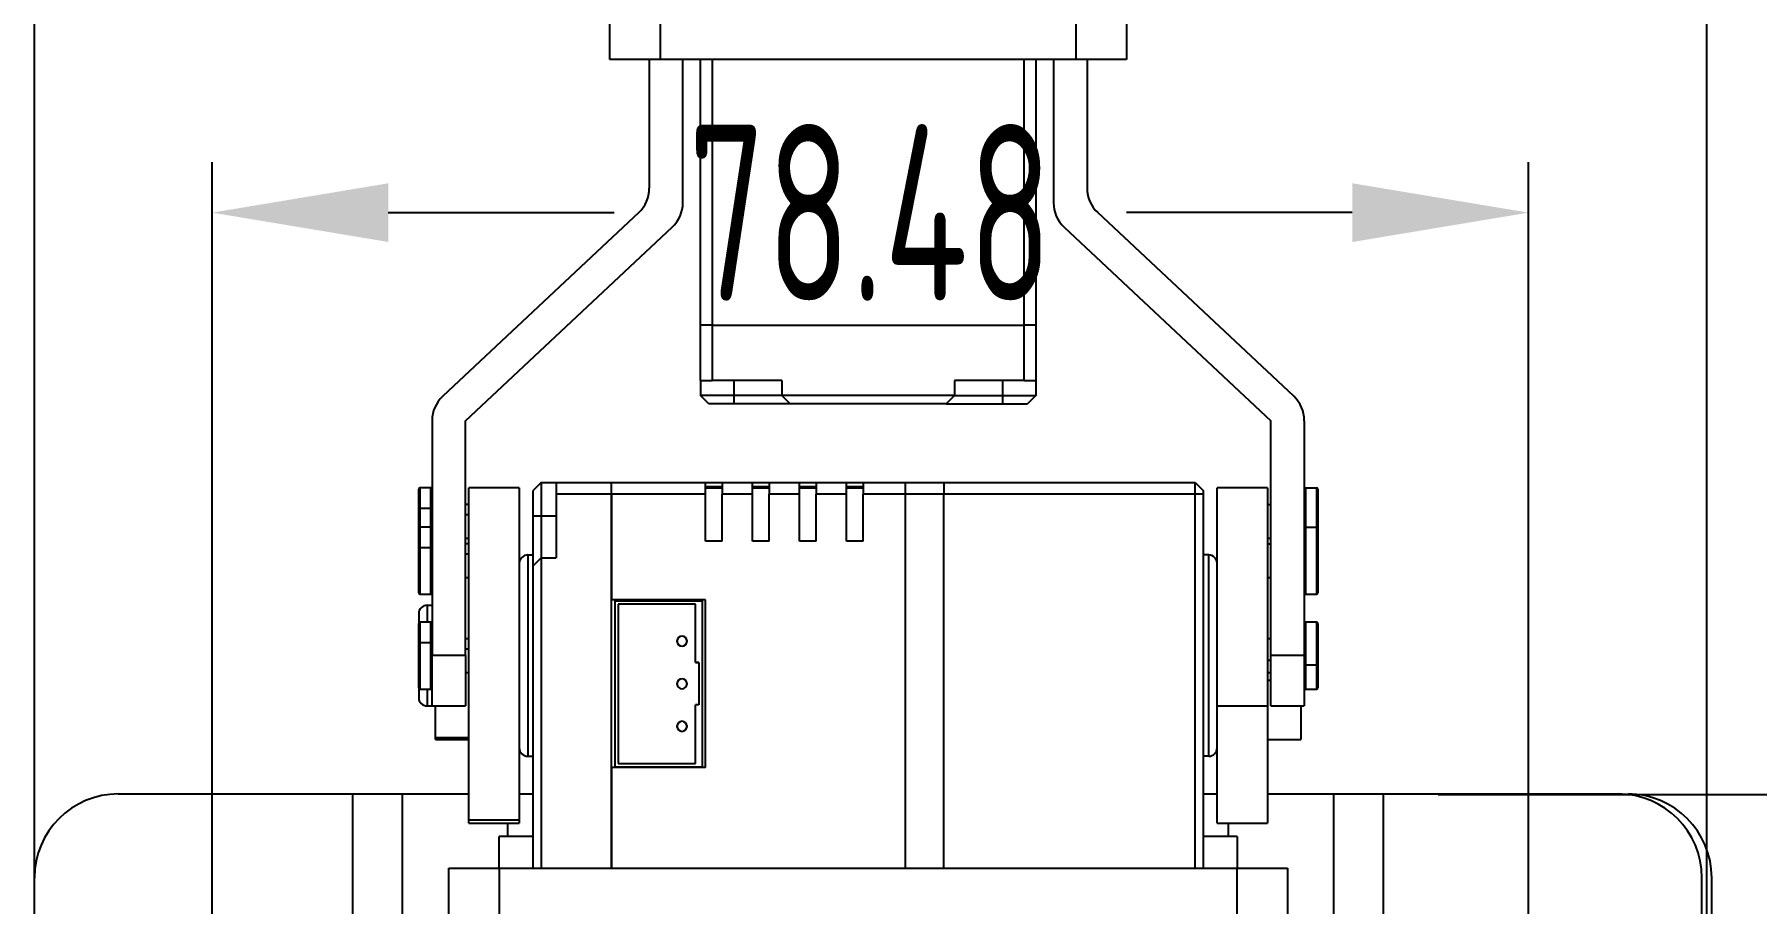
# Model space of a CAD drawing. Header units: millimetres. Extents: x 1241 to 2501, y 194 to 1085.
# Drawn here: x 1428.5 to 1531.2, y 650.4 to 702.2 of the extents above; entities that cross this region are included whole.
import ezdxf

# ---------------------------------------------------------------- set-up
doc = ezdxf.new("R2010")
doc.units = ezdxf.units.MM
doc.header["$LTSCALE"] = 3
doc.header["$PDSIZE"] = -1
doc.layers.add('7标注层', color=4, linetype='Continuous')
doc.styles.add('PC_TEXTSTYLE', font='ISOCP.SHX', dxfattribs={"width": 0.707, "bigfont": 'GBCBIG.SHX'})
doc.dimstyles.new('GB_LINEAR', dxfattribs={"dimtxt": 3.5, "dimasz": 3.5, "dimexe": 1, "dimexo": 0, "dimgap": 1.5, "dimtad": 1, "dimdsep": 46, "dimtxsty": 'PC_TEXTSTYLE', "dimcen": 0, "dimclrd": 256, "dimclrt": 3, "dimadec": 0, "dimazin": 2, "dimtp": 0.1, "dimtm": 0.1, "dimtfac": 0.71, "dimtdec": 3, "dimtmove": 0, "dimatfit": 3, "dimfxl": 1, "dimtfill": 1, "dimarcsym": 0})

# ---------------------------------------------------------------- blocks, each defined once
blk = doc.blocks.new('*D10')
at = {"layer": '7标注层', "color": 0, "lineweight": -2}
for p, q in [((1428.53, 636.61), (1428.53, 717.39)), ((1528.24, 636.61), (1528.24, 717.39))]:
    blk.add_line(p, q, dxfattribs=at)
at = {"layer": '7标注层', "lineweight": -2}
for p, q in [((1439.03, 714.39), (1465.11, 714.39)), ((1517.74, 714.39), (1493.44, 714.39))]:
    blk.add_line(p, q, dxfattribs=at)
at = {"layer": '7标注层'}
for points in [[(1439.03, 716.14), (1439.03, 712.64), (1428.53, 714.39)], [(1517.74, 712.64), (1517.74, 716.14), (1528.24, 714.39)]]:
    blk.add_solid(points, dxfattribs=at)
at = {"layer": 'Defpoints', "color": 0}
for p in [(1528.24, 714.39), (1428.53, 636.61), (1528.24, 636.61)]:
    blk.add_point(p, dxfattribs=at)
at = {"layer": '7标注层', "color": 3, "insert": (1479.27, 714.39), "char_height": 10.5, "attachment_point": 5, "style": 'PC_TEXTSTYLE', "bg_fill": 3, "box_fill_scale": 1.1, "bg_fill_color": 257, "bg_fill_transparency": 0}
blk.add_mtext('99.71', dxfattribs=at)
blk = doc.blocks.new('*D11')
at = {"layer": '7标注层', "lineweight": -2}
for p, q in [((1570.2, 637.21), (1570.2, 660.94)), ((1570.2, 626.71), (1570.2, 616.54))]:
    blk.add_line(p, q, dxfattribs=at)
at = {"layer": '7标注层', "color": 0, "lineweight": -2}
for p, q in [((1517.35, 637.21), (1573.2, 637.21)), ((1517.35, 606.04), (1573.2, 606.04))]:
    blk.add_line(p, q, dxfattribs=at)
at = {"layer": '7标注层'}
for points in [[(1571.95, 626.71), (1568.45, 626.71), (1570.2, 637.21)], [(1568.45, 616.54), (1571.95, 616.54), (1570.2, 606.04)]]:
    blk.add_solid(points, dxfattribs=at)
at = {"layer": 'Defpoints', "color": 0}
for p in [(1517.35, 637.21), (1517.35, 606.04), (1570.2, 606.04)]:
    blk.add_point(p, dxfattribs=at)
at = {"layer": '7标注层', "color": 3, "insert": (1570.2, 674.35), "char_height": 10.5, "attachment_point": 5, "rotation": 90, "style": 'PC_TEXTSTYLE', "bg_fill": 3, "box_fill_scale": 1.1, "bg_fill_color": 257, "bg_fill_transparency": 0}
blk.add_mtext('31.17', dxfattribs=at)
blk = doc.blocks.new('*D12')
at = {"layer": '7标注层', "color": 0, "lineweight": -2}
for p, q in [((1512.21, 656.87), (1606.87, 656.87)), ((1512.21, 586.37), (1606.87, 586.37))]:
    blk.add_line(p, q, dxfattribs=at)
at = {"layer": '7标注层', "lineweight": -2}
for p, q in [((1603.87, 646.37), (1603.87, 633.92)), ((1603.87, 596.87), (1603.87, 609.33))]:
    blk.add_line(p, q, dxfattribs=at)
at = {"layer": '7标注层'}
for points in [[(1605.62, 646.37), (1602.12, 646.37), (1603.87, 656.87)], [(1602.12, 596.87), (1605.62, 596.87), (1603.87, 586.37)]]:
    blk.add_solid(points, dxfattribs=at)
at = {"layer": 'Defpoints', "color": 0}
for p in [(1512.21, 656.87), (1512.21, 586.37), (1603.87, 586.37)]:
    blk.add_point(p, dxfattribs=at)
at = {"layer": '7标注层', "color": 3, "insert": (1602.93, 621.62), "char_height": 10.5, "attachment_point": 5, "rotation": 90, "style": 'PC_TEXTSTYLE', "bg_fill": 3, "box_fill_scale": 1.1, "bg_fill_color": 257, "bg_fill_transparency": 0}
blk.add_mtext('70.5', dxfattribs=at)
blk = doc.blocks.new('*D13')
at = {"layer": '7标注层', "lineweight": -2}
for p, q in [((1545.75, 647.71), (1545.75, 659.2)), ((1545.75, 637.21), (1545.75, 621.62)), ((1545.75, 611.12), (1545.75, 600.62))]:
    blk.add_line(p, q, dxfattribs=at)
at = {"layer": '7标注层', "color": 0, "lineweight": -2}
for p, q in [((1517.35, 637.21), (1548.75, 637.21)), ((1517.35, 621.62), (1548.75, 621.62))]:
    blk.add_line(p, q, dxfattribs=at)
at = {"layer": '7标注层'}
for points in [[(1544, 647.71), (1547.5, 647.71), (1545.75, 637.21)], [(1547.5, 611.12), (1544, 611.12), (1545.75, 621.62)]]:
    blk.add_solid(points, dxfattribs=at)
at = {"layer": 'Defpoints', "color": 0}
for p in [(1517.35, 637.21), (1517.35, 621.62), (1545.75, 621.62)]:
    blk.add_point(p, dxfattribs=at)
at = {"layer": '7标注层', "color": 3, "insert": (1545.75, 673.36), "char_height": 10.5, "attachment_point": 5, "rotation": 90, "style": 'PC_TEXTSTYLE', "bg_fill": 3, "box_fill_scale": 1.1, "bg_fill_color": 257, "bg_fill_transparency": 0}
blk.add_mtext('15.59', dxfattribs=at)
blk = doc.blocks.new('*D14')
at = {"layer": '7标注层', "color": 0, "lineweight": -2}
for p, q in [((1439.12, 637.21), (1439.12, 694.56)), ((1517.6, 637.21), (1517.6, 694.56))]:
    blk.add_line(p, q, dxfattribs=at)
at = {"layer": '7标注层', "lineweight": -2}
for p, q in [((1449.62, 691.56), (1463.1, 691.56)), ((1507.1, 691.56), (1493.63, 691.56))]:
    blk.add_line(p, q, dxfattribs=at)
at = {"layer": '7标注层'}
for points in [[(1449.62, 693.31), (1449.62, 689.81), (1439.12, 691.56)], [(1507.1, 689.81), (1507.1, 693.31), (1517.6, 691.56)]]:
    blk.add_solid(points, dxfattribs=at)
at = {"layer": 'Defpoints', "color": 0}
for p in [(1517.6, 691.56), (1439.12, 637.21), (1517.6, 637.21)]:
    blk.add_point(p, dxfattribs=at)
at = {"layer": '7标注层', "color": 3, "insert": (1478.36, 691.56), "char_height": 10.5, "attachment_point": 5, "style": 'PC_TEXTSTYLE', "bg_fill": 3, "box_fill_scale": 1.1, "bg_fill_color": 257, "bg_fill_transparency": 0}
blk.add_mtext('78.48', dxfattribs=at)

msp = doc.modelspace()

# ---------------------------------------------------------------- dimensions: what is measured, and where the dimension line sits
at = {"layer": '7标注层'}
dim = msp.add_linear_dim(base=(1528.236, 714.39), p1=(1428.529, 636.611), p2=(1528.236, 636.611), dimstyle='GB_LINEAR', override={"dimscale": 3, "dimtad": 0, "dimpost": '<>', "dimtvp": 0.1, "dimtfill": 1, "dimtfillclr": 0}, dxfattribs=at)
dim.commit()
dim.dimension.update_dxf_attribs({"geometry": '*D10', "text_midpoint": (1479.273, 714.39), "dimtype": 160})

# ---------------------------------------------------------------- next in the draw order: linework, layer by layer
at = {"color": 7, "linetype": 'Continuous', "lineweight": 25}
for p, q in [((1462.836, 700.683), (1462.836, 716.683)), ((1493.636, 716.683), (1493.636, 700.683)), ((1465.836, 700.683), (1462.836, 700.683)), ((1490.636, 700.683), (1465.836, 700.683)), ((1493.636, 700.683), (1490.636, 700.683)), ((1428.529, 591.404), (1428.529, 651.904))]:
    msp.add_line(p, q, dxfattribs=at)
at = {"color": 8, "linetype": 'Continuous', "lineweight": 25}
for p, q in [((1465.836, 716.683), (1465.836, 700.683)), ((1490.636, 700.683), (1490.636, 716.683))]:
    msp.add_line(p, q, dxfattribs=at)
at = {"color": 7, "linetype": 'Continuous', "lineweight": 25}
msp.add_arc((1433.529, 651.904), 5, 90, 180, dxfattribs=at)

# ---------------------------------------------------------------- next in the draw order: dimensions: what is measured, and where the dimension line sits
at = {"layer": '7标注层'}
dim = msp.add_linear_dim(base=(1570.198, 606.039), p1=(1517.348, 637.21), p2=(1517.348, 606.039), angle=90, dimstyle='GB_LINEAR', override={"dimscale": 3, "dimtad": 0, "dimpost": '<>', "dimtvp": 0.1, "dimtfill": 1, "dimtfillclr": 0}, dxfattribs=at)
dim.commit()
dim.dimension.update_dxf_attribs({"geometry": '*D11', "text_midpoint": (1570.198, 674.349), "dimtype": 160})

# ---------------------------------------------------------------- next in the draw order: dimensions: what is measured, and where the dimension line sits
dim = msp.add_linear_dim(base=(1603.873, 586.374), p1=(1512.211, 656.874), p2=(1512.211, 586.374), angle=90, dimstyle='GB_LINEAR', override={"dimscale": 3, "dimtad": 0, "dimpost": '<>', "dimtvp": 0.1, "dimtfill": 1, "dimtfillclr": 0}, dxfattribs=at)
dim.commit()
dim.dimension.update_dxf_attribs({"geometry": '*D12', "text_midpoint": (1602.927, 621.624)})

# ---------------------------------------------------------------- next in the draw order: dimensions: what is measured, and where the dimension line sits
dim = msp.add_linear_dim(base=(1545.746, 621.624), p1=(1517.348, 637.21), p2=(1517.348, 621.624), angle=90, dimstyle='GB_LINEAR', override={"dimscale": 3, "dimtad": 0, "dimpost": '<>', "dimtvp": 0.1, "dimtfill": 1, "dimtfillclr": 0}, dxfattribs=at)
dim.commit()
dim.dimension.update_dxf_attribs({"geometry": '*D13', "text_midpoint": (1545.746, 673.365), "dimtype": 160})

# ---------------------------------------------------------------- next in the draw order: linework, layer by layer
at = {"color": 7, "linetype": 'Continuous', "lineweight": 25}
for p, q in [((1527.943, 591.404), (1527.943, 651.904)), ((1528.529, 591.404), (1528.529, 651.904))]:
    msp.add_line(p, q, dxfattribs=at)
for centre in [(1522.943, 651.904), (1523.529, 651.904)]:
    msp.add_arc(centre, 5, 0, 90, dxfattribs=at)

# ---------------------------------------------------------------- next in the draw order: dimensions: what is measured, and where the dimension line sits
at = {"layer": '7标注层'}
dim = msp.add_linear_dim(base=(1517.604, 691.561), p1=(1439.124, 637.21), p2=(1517.604, 637.21), dimstyle='GB_LINEAR', override={"dimscale": 3, "dimtad": 0, "dimpost": '<>', "dimtvp": 0.1, "dimtfill": 1, "dimtfillclr": 0}, dxfattribs=at)
dim.commit()
dim.dimension.update_dxf_attribs({"geometry": '*D14', "text_midpoint": (1478.364, 691.561), "dimtype": 160})

# ---------------------------------------------------------------- next in the draw order: linework, layer by layer
at = {"color": 7, "linetype": 'Continuous', "lineweight": 25}
for p, q in [((1465.186, 700.683), (1465.186, 693.019)), ((1467.186, 692.153), (1467.186, 700.683)), ((1468.236, 684.853), (1468.236, 700.683)), ((1488.236, 700.683), (1488.236, 684.853)), ((1489.286, 700.683), (1489.286, 692.153)), ((1491.286, 700.683), (1491.286, 693.019)), ((1464.554, 691.56), (1452.87, 680.613)), ((1503.604, 680.612), (1491.92, 691.559)), ((1454.236, 679.153), (1466.554, 690.693)), ((1489.919, 690.693), (1502.236, 679.153)), ((1468.236, 681.553), (1468.236, 684.853)), ((1468.936, 684.853), (1468.236, 684.853)), ((1468.936, 684.853), (1487.536, 684.853)), ((1488.236, 684.853), (1487.536, 684.853)), ((1488.236, 684.853), (1488.236, 681.553)), ((1468.236, 681.553), (1468.936, 681.553)), ((1468.236, 681.553), (1468.236, 680.653)), ((1473.086, 681.553), (1468.936, 681.553)), ((1473.086, 681.553), (1473.086, 680.653)), ((1487.536, 681.553), (1483.386, 681.553)), ((1483.386, 681.553), (1483.386, 680.653)), ((1487.536, 681.553), (1488.236, 681.553)), ((1488.236, 681.553), (1488.236, 680.653)), ((1468.736, 680.153), (1468.236, 680.653)), ((1470.236, 680.653), (1468.236, 680.653)), ((1470.236, 680.153), (1468.736, 680.153)), ((1483.386, 680.653), (1473.086, 680.653)), ((1473.086, 680.653), (1473.586, 680.153)), ((1482.886, 680.153), (1473.586, 680.153)), ((1482.886, 680.153), (1483.386, 680.653)), ((1486.236, 680.653), (1488.236, 680.653)), ((1486.236, 680.153), (1487.736, 680.153)), ((1488.236, 680.653), (1487.736, 680.153)), ((1452.236, 679.153), (1452.236, 665.153)), ((1454.236, 665.153), (1454.236, 679.153)), ((1502.236, 665.153), (1502.236, 679.153)), ((1504.236, 679.153), (1504.236, 665.153)), ((1451.436, 673.886), (1451.436, 675.073)), ((1452.156, 675.153), (1451.516, 675.153)), ((1457.436, 675.153), (1454.436, 675.153)), ((1454.436, 655.367), (1454.436, 675.153)), ((1457.436, 675.153), (1457.436, 655.367)), ((1458.736, 675.478), (1458.236, 674.978)), ((1458.236, 674.978), (1458.236, 673.478)), ((1458.736, 675.478), (1458.736, 673.478)), ((1458.736, 675.478), (1459.636, 675.478)), ((1459.636, 675.478), (1462.936, 675.478)), ((1459.636, 675.478), (1459.636, 674.778)), ((1459.636, 674.778), (1459.636, 670.978)), ((1462.936, 674.778), (1462.936, 675.478)), ((1462.936, 675.478), (1468.536, 675.478)), ((1462.936, 652.478), (1462.936, 674.778)), ((1462.936, 674.778), (1462.936, 668.475)), ((1468.536, 674.778), (1468.536, 675.478)), ((1468.536, 675.478), (1469.536, 675.478)), ((1468.536, 675.228), (1469.536, 675.228)), ((1468.536, 671.978), (1468.536, 674.778)), ((1469.536, 675.478), (1471.336, 675.478)), ((1469.536, 675.478), (1469.536, 674.778)), ((1469.536, 671.978), (1469.536, 674.778)), ((1471.336, 674.778), (1471.336, 675.478)), ((1471.336, 675.478), (1472.336, 675.478)), ((1471.336, 675.228), (1472.336, 675.228)), ((1471.336, 671.978), (1471.336, 674.778)), ((1472.336, 675.478), (1474.136, 675.478)), ((1472.336, 675.478), (1472.336, 674.778)), ((1472.336, 671.978), (1472.336, 674.778)), ((1474.136, 674.778), (1474.136, 675.478)), ((1474.136, 675.478), (1475.136, 675.478)), ((1474.136, 675.228), (1475.136, 675.228)), ((1474.136, 671.978), (1474.136, 674.778)), ((1475.136, 675.478), (1476.936, 675.478)), ((1475.136, 675.478), (1475.136, 674.778)), ((1475.136, 671.978), (1475.136, 674.778)), ((1476.936, 674.778), (1476.936, 675.478)), ((1476.936, 675.478), (1477.936, 675.478)), ((1476.936, 675.228), (1477.936, 675.228)), ((1476.936, 671.978), (1476.936, 674.778)), ((1477.936, 675.478), (1480.436, 675.478)), ((1477.936, 675.478), (1477.936, 674.778)), ((1477.936, 671.978), (1477.936, 674.778)), ((1480.436, 675.478), (1482.736, 675.478)), ((1480.436, 675.478), (1480.436, 674.778)), ((1480.436, 674.778), (1480.436, 652.478)), ((1482.736, 675.478), (1497.736, 675.478)), ((1482.736, 675.478), (1482.736, 674.778)), ((1482.736, 652.478), (1482.736, 674.778)), ((1497.736, 675.478), (1498.236, 674.978)), ((1497.736, 652.478), (1497.736, 674.778)), ((1498.236, 674.778), (1498.236, 674.978)), ((1498.236, 652.478), (1498.236, 674.778)), ((1502.036, 675.153), (1499.036, 675.153)), ((1499.036, 662.162), (1499.036, 675.153)), ((1502.036, 675.153), (1502.036, 662.162)), ((1504.316, 675.153), (1504.956, 675.153)), ((1505.036, 675.073), (1505.036, 672.729)), ((1451.436, 672.729), (1451.436, 673.886)), ((1454.436, 674.153), (1454.236, 674.153)), ((1502.036, 674.153), (1502.236, 674.153)), ((1451.436, 671.543), (1451.436, 672.729)), ((1452.156, 672.809), (1451.516, 672.809)), ((1504.316, 672.809), (1504.956, 672.809)), ((1505.036, 672.729), (1505.036, 668.889)), ((1451.436, 668.889), (1451.436, 671.543)), ((1454.236, 672.153), (1454.436, 672.153)), ((1454.436, 671.809), (1454.236, 671.809)), ((1469.536, 671.978), (1468.536, 671.978)), ((1472.336, 671.978), (1471.336, 671.978)), ((1475.136, 671.978), (1474.136, 671.978)), ((1477.936, 671.978), (1476.936, 671.978)), ((1502.036, 672.153), (1502.236, 672.153)), ((1502.036, 671.809), (1502.236, 671.809)), ((1457.936, 671.153), (1458.236, 671.153)), ((1458.236, 670.478), (1458.736, 670.978)), ((1458.236, 670.478), (1458.236, 652.478)), ((1458.736, 670.978), (1458.736, 652.478)), ((1458.736, 670.978), (1459.636, 670.978)), ((1498.536, 671.153), (1498.236, 671.153)), ((1454.236, 669.809), (1454.436, 669.809)), ((1502.036, 669.809), (1502.236, 669.809)), ((1451.516, 668.809), (1452.156, 668.809)), ((1468.536, 668.475), (1462.936, 668.475)), ((1463.136, 668.425), (1463.136, 658.525)), ((1463.136, 668.425), (1468.336, 668.425)), ((1463.136, 668.425), (1468.336, 668.425)), ((1463.136, 668.425), (1463.136, 668.425)), ((1468.336, 668.425), (1468.336, 658.525)), ((1468.336, 668.425), (1468.336, 668.425)), ((1468.536, 658.475), (1468.536, 668.475)), ((1504.316, 668.809), (1504.956, 668.809)), ((1451.436, 667.653), (1451.436, 667.073)), ((1451.936, 668.153), (1452.236, 668.153)), ((1467.936, 668.225), (1463.336, 668.225)), ((1463.336, 668.225), (1463.336, 658.725)), ((1467.936, 668.224), (1463.336, 668.224)), ((1467.936, 664.732), (1467.936, 668.225)), ((1451.436, 665.886), (1451.436, 667.073)), ((1452.156, 667.153), (1451.516, 667.153)), ((1504.956, 667.153), (1504.316, 667.153)), ((1505.036, 667.073), (1505.036, 664.619)), ((1451.436, 663.233), (1451.436, 665.886)), ((1454.436, 666.153), (1454.236, 666.153)), ((1466.836, 666.015), (1466.836, 666.013)), ((1467.436, 666.013), (1467.436, 666.015)), ((1502.236, 666.153), (1502.036, 666.153)), ((1452.236, 662.153), (1452.236, 665.153)), ((1454.236, 665.153), (1454.236, 662.153)), ((1468.136, 664.732), (1467.936, 664.732)), ((1467.936, 664.732), (1468.136, 664.732)), ((1467.936, 664.732), (1467.936, 664.732)), ((1468.136, 664.732), (1468.136, 662.217)), ((1502.236, 662.153), (1502.236, 665.153)), ((1504.236, 665.153), (1504.236, 662.153)), ((1505.036, 664.619), (1505.036, 663.233)), ((1454.236, 664.153), (1454.436, 664.153)), ((1466.836, 663.475), (1466.836, 663.473)), ((1467.436, 663.473), (1467.436, 663.475)), ((1502.036, 664.153), (1502.236, 664.153)), ((1451.436, 663.233), (1451.436, 662.653)), ((1451.516, 663.153), (1452.156, 663.153)), ((1504.316, 663.153), (1504.956, 663.153)), ((1451.936, 662.153), (1452.236, 662.153)), ((1452.236, 662.153), (1454.236, 662.153)), ((1452.436, 660.26), (1452.436, 662.153)), ((1467.936, 658.725), (1467.936, 662.217)), ((1468.136, 662.217), (1467.936, 662.217)), ((1499.036, 655.153), (1499.036, 662.162)), ((1502.036, 662.162), (1502.036, 655.153)), ((1502.236, 662.153), (1504.236, 662.153)), ((1504.036, 662.153), (1504.036, 660.153)), ((1452.436, 660.153), (1452.436, 660.26)), ((1466.836, 660.935), (1466.836, 660.933)), ((1467.436, 660.933), (1467.436, 660.935)), ((1452.436, 660.153), (1454.436, 660.153)), ((1457.936, 659.153), (1458.236, 659.153)), ((1498.536, 659.153), (1498.236, 659.153)), ((1502.036, 660.153), (1504.036, 660.153)), ((1462.936, 658.475), (1462.936, 652.478)), ((1468.536, 658.475), (1462.936, 658.475)), ((1463.136, 658.525), (1468.336, 658.525)), ((1463.136, 658.525), (1463.136, 658.524)), ((1463.136, 658.524), (1468.336, 658.524)), ((1463.336, 658.725), (1467.936, 658.725)), ((1468.336, 658.525), (1468.336, 658.524)), ((1433.529, 656.904), (1447.51, 656.904)), ((1447.51, 656.904), (1450.465, 656.904)), ((1450.465, 656.904), (1454.436, 656.904)), ((1457.436, 656.904), (1458.236, 656.904)), ((1498.236, 656.904), (1499.036, 656.904)), ((1502.036, 656.904), (1506.007, 656.904)), ((1506.007, 656.904), (1508.962, 656.904)), ((1508.962, 656.904), (1522.943, 656.904)), ((1454.436, 655.153), (1454.436, 655.367)), ((1454.436, 655.153), (1457.436, 655.153)), ((1457.436, 655.367), (1457.436, 655.153)), ((1499.036, 655.153), (1502.036, 655.153)), ((1456.236, 652.478), (1456.236, 654.359)), ((1458.236, 654.359), (1456.236, 654.359)), ((1500.236, 654.359), (1498.236, 654.359)), ((1500.236, 654.359), (1500.236, 652.478)), ((1453.236, 645.513), (1453.236, 652.478)), ((1453.236, 652.478), (1456.236, 652.478)), ((1456.236, 652.478), (1500.236, 652.478)), ((1500.236, 652.478), (1503.236, 652.478)), ((1503.236, 652.478), (1503.236, 645.513))]:
    msp.add_line(p, q, dxfattribs=at)
at = {"color": 8, "linetype": 'Continuous', "lineweight": 25}
for p, q in [((1468.936, 700.683), (1468.936, 684.853)), ((1487.536, 684.853), (1487.536, 700.683)), ((1468.936, 684.853), (1468.936, 681.553)), ((1487.536, 681.553), (1487.536, 684.853)), ((1470.236, 680.653), (1470.236, 681.553)), ((1486.236, 681.553), (1486.236, 680.653)), ((1470.236, 680.153), (1470.236, 680.653)), ((1486.236, 680.653), (1486.236, 680.153)), ((1451.516, 673.916), (1451.516, 675.153)), ((1452.156, 673.916), (1452.156, 675.153)), ((1462.936, 674.778), (1459.636, 674.778)), ((1468.536, 674.778), (1462.936, 674.778)), ((1469.536, 675.128), (1468.536, 675.128)), ((1471.336, 674.778), (1469.536, 674.778)), ((1472.336, 675.128), (1471.336, 675.128)), ((1474.136, 674.778), (1472.336, 674.778)), ((1475.136, 675.128), (1474.136, 675.128)), ((1476.936, 674.778), (1475.136, 674.778)), ((1477.936, 675.128), (1476.936, 675.128)), ((1480.436, 674.778), (1477.936, 674.778)), ((1482.736, 674.778), (1480.436, 674.778)), ((1497.736, 674.778), (1482.736, 674.778)), ((1504.316, 675.153), (1504.316, 672.809)), ((1504.956, 675.153), (1504.956, 672.809)), ((1451.516, 672.809), (1451.516, 673.916)), ((1452.156, 673.916), (1451.516, 673.916)), ((1452.156, 672.809), (1452.156, 673.916)), ((1454.436, 673.534), (1454.236, 673.534)), ((1451.516, 671.573), (1451.516, 672.809)), ((1452.156, 671.573), (1452.156, 672.809)), ((1458.236, 673.478), (1458.736, 673.478)), ((1458.736, 673.478), (1459.636, 673.478)), ((1504.316, 672.809), (1504.316, 668.809)), ((1504.956, 672.809), (1504.956, 668.809)), ((1451.516, 668.809), (1451.516, 671.573)), ((1452.156, 671.573), (1451.516, 671.573)), ((1452.156, 668.809), (1452.156, 671.573)), ((1454.436, 671.191), (1454.236, 671.191)), ((1457.936, 671.153), (1457.936, 659.153)), ((1498.536, 659.153), (1498.536, 671.153)), ((1451.936, 668.153), (1451.936, 667.153)), ((1451.516, 665.916), (1451.516, 667.153)), ((1452.156, 665.916), (1452.156, 667.153)), ((1504.316, 667.153), (1504.316, 664.596)), ((1504.956, 667.153), (1504.956, 664.596)), ((1451.516, 663.153), (1451.516, 665.916)), ((1452.156, 665.916), (1451.516, 665.916)), ((1452.156, 663.153), (1452.156, 665.916)), ((1454.436, 665.534), (1454.236, 665.534)), ((1467.136, 665.715), (1467.136, 665.713)), ((1454.236, 665.153), (1452.236, 665.153)), ((1502.036, 664.874), (1502.236, 664.874)), ((1504.236, 665.153), (1502.236, 665.153)), ((1504.316, 664.596), (1504.956, 664.596)), ((1504.316, 664.596), (1504.316, 663.153)), ((1504.956, 664.596), (1504.956, 663.153)), ((1502.236, 663.657), (1502.036, 663.657)), ((1451.936, 663.153), (1451.936, 662.153)), ((1467.136, 663.175), (1467.136, 663.173)), ((1499.036, 662.162), (1502.036, 662.162)), ((1452.436, 660.26), (1454.436, 660.26)), ((1467.136, 660.635), (1467.136, 660.633)), ((1447.51, 586.404), (1447.51, 656.904)), ((1450.465, 586.404), (1450.465, 656.904)), ((1506.007, 586.404), (1506.007, 656.904)), ((1508.962, 586.404), (1508.962, 656.904)), ((1454.436, 655.367), (1457.436, 655.367)), ((1456.747, 654.359), (1456.747, 655.153)), ((1499.725, 654.359), (1499.725, 655.153)), ((1456.236, 652.478), (1456.236, 615.478)), ((1500.236, 615.478), (1500.236, 652.478))]:
    msp.add_line(p, q, dxfattribs=at)
at = {"color": 8, "linetype": 'Continuous', "lineweight": 25, "flags": 128}
for points in [[(1498.236, 674.778), (1497.956, 674.778), (1497.736, 674.778)], [(1451.516, 673.916), (1451.501, 673.916), (1451.486, 673.914), (1451.472, 673.911), (1451.46, 673.907), (1451.45, 673.903), (1451.442, 673.897), (1451.438, 673.892), (1451.436, 673.886)], [(1452.236, 673.886), (1452.235, 673.892), (1452.23, 673.897), (1452.223, 673.903), (1452.213, 673.907), (1452.201, 673.911), (1452.187, 673.914), (1452.172, 673.916), (1452.156, 673.916)], [(1451.516, 671.573), (1451.501, 671.573), (1451.486, 671.571), (1451.472, 671.568), (1451.46, 671.564), (1451.45, 671.56), (1451.442, 671.554), (1451.438, 671.549), (1451.436, 671.543)], [(1452.236, 671.543), (1452.235, 671.549), (1452.23, 671.554), (1452.223, 671.56), (1452.213, 671.564), (1452.201, 671.568), (1452.187, 671.571), (1452.172, 671.573), (1452.156, 671.573)], [(1451.516, 665.916), (1451.501, 665.916), (1451.486, 665.914), (1451.472, 665.911), (1451.46, 665.907), (1451.45, 665.903), (1451.442, 665.897), (1451.438, 665.892), (1451.436, 665.886)], [(1452.236, 665.886), (1452.235, 665.892), (1452.23, 665.897), (1452.223, 665.903), (1452.213, 665.907), (1452.201, 665.911), (1452.187, 665.914), (1452.172, 665.916), (1452.156, 665.916)], [(1504.236, 664.619), (1504.238, 664.614), (1504.242, 664.61), (1504.25, 664.606), (1504.26, 664.603), (1504.272, 664.6), (1504.286, 664.598), (1504.301, 664.597), (1504.316, 664.596)], [(1504.956, 664.596), (1504.972, 664.597), (1504.987, 664.598), (1505.001, 664.6), (1505.013, 664.603), (1505.023, 664.606), (1505.03, 664.61), (1505.035, 664.614), (1505.036, 664.619)]]:
    msp.add_lwpolyline(points, dxfattribs=at)
at = {"color": 7, "linetype": 'Continuous', "lineweight": 25}
for centre, radius, start, end in [((1463.186, 693.019), 2, 313.13483, 0), ((1465.186, 692.153), 2, 313.13483, 0), ((1491.286, 692.153), 2, 180, 226.86517), ((1493.286, 693.019), 2, 180, 226.8958), ((1454.236, 679.153), 2, 133.1042, 180), ((1502.236, 679.153), 2, 0, 46.86517), ((1451.516, 675.073), 0.08, 90, 180), ((1452.156, 675.073), 0.08, 0, 90), ((1504.316, 675.073), 0.08, 90, 180), ((1504.956, 675.073), 0.08, 0, 90), ((1451.516, 672.729), 0.08, 90, 180), ((1452.156, 672.729), 0.08, 0, 90), ((1504.316, 672.729), 0.08, 90, 180), ((1504.956, 672.729), 0.08, 0, 90), ((1457.936, 670.653), 0.5, 90, 180), ((1498.536, 670.653), 0.5, 0, 90), ((1451.516, 668.889), 0.08, 180, 270), ((1452.156, 668.889), 0.08, 270, 0), ((1504.316, 668.889), 0.08, 180, 270), ((1504.956, 668.889), 0.08, 270, 0), ((1451.936, 667.653), 0.5, 90, 180), ((1451.516, 667.073), 0.08, 90, 180), ((1452.156, 667.073), 0.08, 0, 90), ((1504.316, 667.073), 0.08, 90, 180), ((1504.956, 667.073), 0.08, 0, 90), ((1467.136, 666.015), 0.3, 90, 270), ((1467.136, 666.013), 0.3, 180, 270), ((1467.136, 666.015), 0.3, 270, 90), ((1467.136, 666.013), 0.3, 270, 360), ((1467.136, 663.475), 0.3, 90, 270), ((1467.136, 663.473), 0.3, 180, 270), ((1467.136, 663.475), 0.3, 270, 90), ((1467.136, 663.473), 0.3, 270, 360), ((1451.516, 663.233), 0.08, 180, 270), ((1451.936, 662.653), 0.5, 180, 270), ((1452.156, 663.233), 0.08, 270, 0), ((1504.316, 663.233), 0.08, 180, 270), ((1504.956, 663.233), 0.08, 270, 0), ((1467.136, 660.935), 0.3, 90, 270), ((1467.136, 660.935), 0.3, 270, 90), ((1467.136, 660.933), 0.3, 180, 270), ((1467.136, 660.933), 0.3, 270, 360), ((1457.936, 659.653), 0.5, 180, 270), ((1498.536, 659.653), 0.5, 270, 0)]:
    msp.add_arc(centre, radius, start, end, dxfattribs=at)
for points, knots in [([(1473.086, 680.653), (1473.043, 680.653), (1472.958, 680.653), (1472.299, 680.653), (1471.357, 680.653), (1470.61, 680.653), (1470.236, 680.653)], [0, 0, 0, 0, 0.2500002, 0.5000002, 0.7500002, 1, 1, 1, 1]), ([(1473.586, 680.153), (1473.536, 680.153), (1473.435, 680.153), (1472.66, 680.153), (1471.553, 680.153), (1470.675, 680.153), (1470.236, 680.153)], [0, 0, 0, 0, 0.2499998, 0.4999998, 0.7499998, 1, 1, 1, 1]), ([(1482.886, 680.153), (1482.937, 680.153), (1483.037, 680.153), (1483.812, 680.153), (1484.919, 680.153), (1485.797, 680.153), (1486.236, 680.153)], [0, 0, 0, 0, 0.2499999, 0.4999998, 0.7499999, 1, 1, 1, 1]), ([(1458.236, 673.478), (1458.236, 673.084), (1458.236, 672.298), (1458.236, 671.307), (1458.236, 670.613), (1458.236, 670.523), (1458.236, 670.478)], [0, 0, 0, 0, 0.2500001, 0.5000002, 0.7500001, 1, 1, 1, 1])]:
    msp.add_open_spline(points, degree=3, knots=knots, dxfattribs=at)
for points in [[(1483.386, 680.653), (1483.429, 680.653), (1483.515, 680.653), (1484.174, 680.653), (1485.116, 680.653), (1485.863, 680.653), (1486.236, 680.653)], [(1497.736, 674.778), (1497.736, 674.869), (1497.736, 675.053), (1497.736, 675.284), (1497.736, 675.446), (1497.736, 675.467), (1497.736, 675.478)], [(1458.736, 673.478), (1458.736, 673.15), (1458.736, 672.495), (1458.736, 671.668), (1458.736, 671.09), (1458.736, 671.015), (1458.736, 670.978)]]:
    msp.add_open_spline(points, degree=3, dxfattribs=at)

doc.saveas('drawing.dxf')
